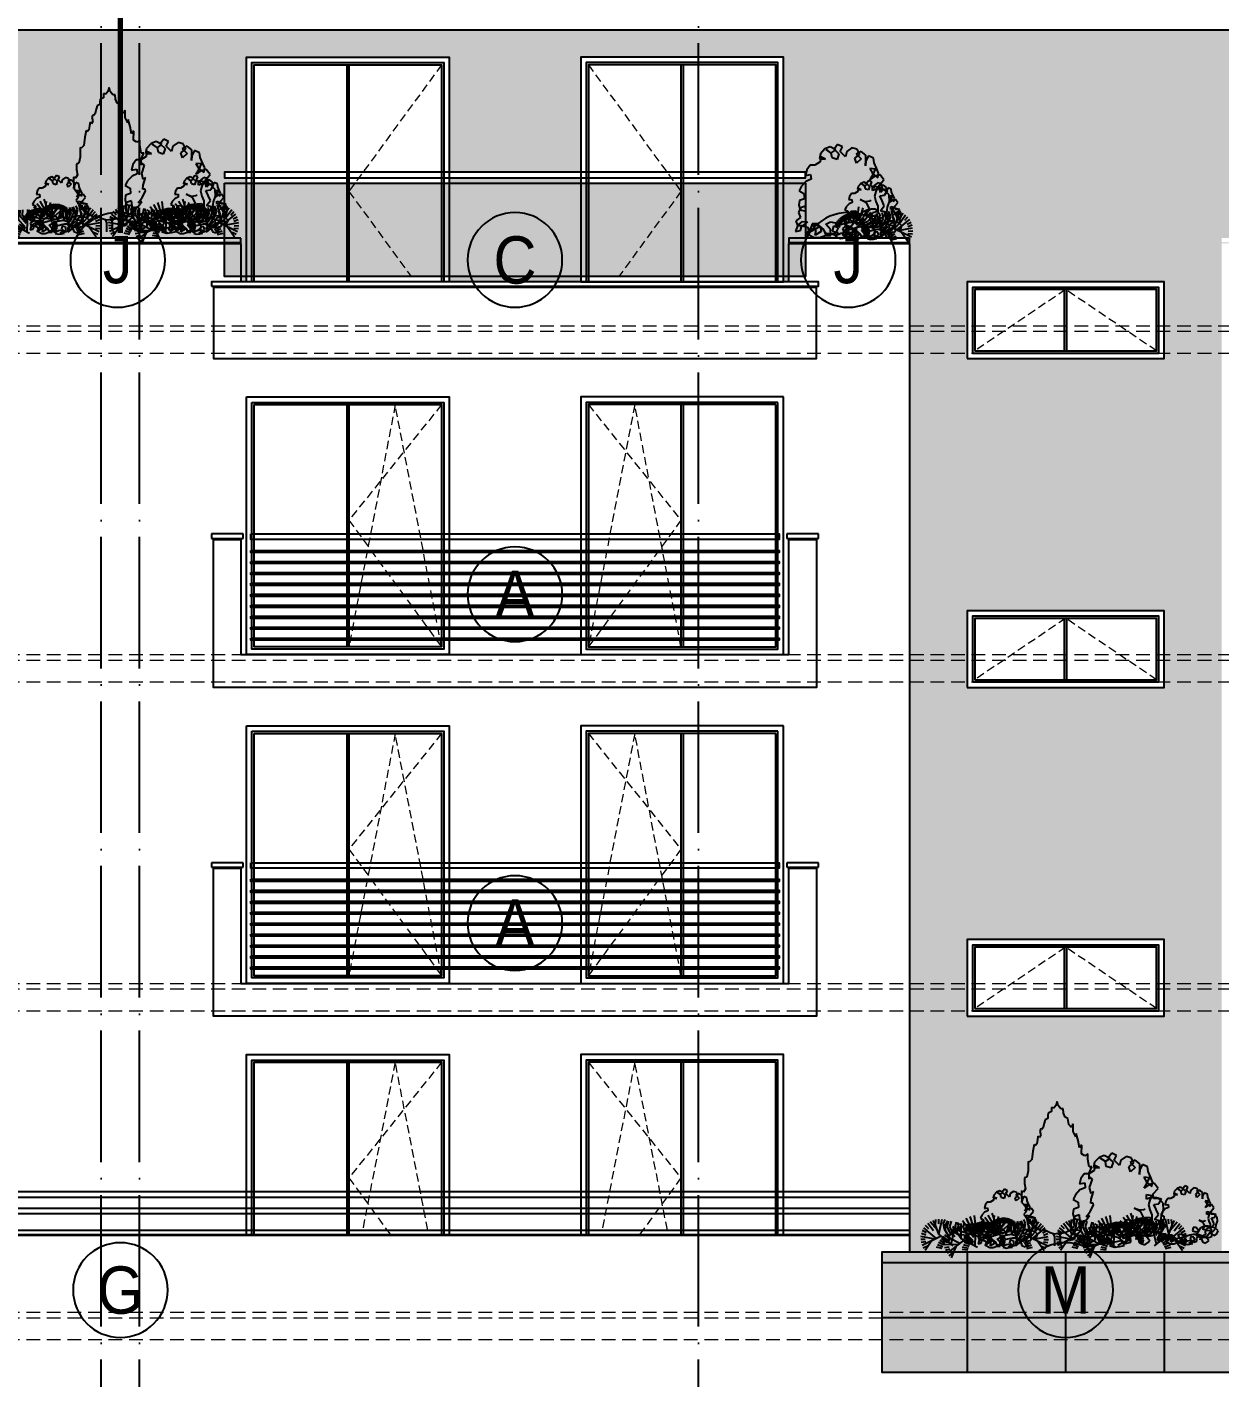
# Model space of a CAD drawing. Extents: x 9615146 to 9672346, y 4699603 to 4705703.
# Drawn here: x 9642321 to 9643409, y 4700649 to 4701881 of the extents above; entities that cross this region are included whole.
import ezdxf
from ezdxf.enums import TextEntityAlignment as Align

# ---------------------------------------------------------------- set-up
doc = ezdxf.new("R2010")
doc.units = 0
doc.header["$LTSCALE"] = 0.5
doc.header["$MEASUREMENT"] = 0
for name, pattern in [('ACAD_ISO04W100', [30, 24, -3, 0, -3]), ('DASHED', [0.75, 0.5, -0.25]), ('OSI1000', [5, 3, -1, 0, -1])]:
    doc.linetypes.add(name, pattern=pattern)
doc.layers.get('0').update_dxf_attribs({"color": 251, "linetype": 'CONTINUOUS'})
for name, color, linetype in [('_axis', 1, 'ACAD_ISO04W100'), ('_dimension_evel', 4, 'CONTINUOUS'), ('_hatch', 9, 'CONTINUOUS'), ('_hatch_construction', 252, 'CONTINUOUS'), ('_text_spesif_window', 41, 'CONTINUOUS'), ('_view', 3, 'CONTINUOUS'), ('_vista', 75, 'CONTINUOUS'), ('fasadi', 147, 'CONTINUOUS'), ('podlojka', 21, 'CONTINUOUS')]:
    doc.layers.add(name, color=color, linetype=linetype)
doc.layers.add('_punk', color=8, linetype='DASHED', lineweight=9)
doc.styles.add('HEB1', font='', dxfattribs={"width": 0.8, "oblique": 17})
doc.styles.add('POMESHTENIA', font='arial.ttf', dxfattribs={"width": 0.9})
doc.styles.get('HEB1').set_extended_font_data('HebarU Cyr')
pattern_1 = [(0, (3, 0), (30, 15), [27, -3]), (0, (3, 3), (30, 15), [27, -3]), (90, (3, 3), (-30, 15), [12, -3]), (90, (0, 3), (-30, 15), [12, -3])]

# ---------------------------------------------------------------- blocks, each defined once
blk = doc.blocks.new('rgrey')
at = {"layer": '_punk', "ltscale": 30}
blk.add_lwpolyline([(173, 7), (90, 63), (7, 7)], dxfattribs=at)
at = {"layer": 'fasadi'}
for p, q in [((89, 7), (89, 63)), ((91, 7), (91, 63))]:
    blk.add_line(p, q, dxfattribs=at)
for points in [[(0, 0), (180, 0), (180, 70), (0, 70)], [(5, 5), (175, 5), (175, 65), (5, 65)], [(7, 7), (173, 7), (173, 63), (7, 63)]]:
    blk.add_lwpolyline(points, close=True, dxfattribs=at)
blk = doc.blocks.new('rgrey-flat-1')
at = {"layer": '_punk', "ltscale": 30}
blk.add_lwpolyline([(173, 7), (90, 63), (7, 7)], dxfattribs=at)
at = {"layer": 'fasadi'}
for p, q in [((89, 7), (89, 63)), ((91, 7), (91, 63))]:
    blk.add_line(p, q, dxfattribs=at)
for points in [[(0, 0), (180, 0), (180, 70), (0, 70)], [(5, 5), (175, 5), (175, 65), (5, 65)], [(7, 7), (173, 7), (173, 63), (7, 63)]]:
    blk.add_lwpolyline(points, close=True, dxfattribs=at)
blk = doc.blocks.new('TREE8-E')
for p, q in [((-8.62, 6.91), (-10, 10.02)), ((-7.19, 7.05), (-8.98, 10.44)), ((-7.42, 8.84), (-7.9, 10.7)), ((-7.42, 8.84), (-6.79, 10.78)), ((-6.94, 5.39), (-4.62, 10.43)), ((-6.11, 9.06), (-5.69, 10.69)), ((-4.45, 8.81), (-3.55, 10.05)), ((-8.62, 3.89), (-13.52, 5.93)), ((-11.68, 6.05), (-13.1, 6.95)), ((-11.26, 6.78), (-12.51, 7.9)), ((-10.72, 7.44), (-11.79, 8.73)), ((-10.09, 8), (-10.95, 9.45)), ((-8.04, 4.03), (-10.82, 7.5)), ((-6.94, 5.39), (-7.42, 8.84)), ((-2.76, 0.04), (-6.94, 5.39)), ((-4.54, 6.64), (-4.45, 8.81)), ((-3.26, 2.93), (-4.54, 6.64)), ((-4.32, 6), (-3.61, 8.28)), ((-3.61, 8.28), (-2.65, 9.42)), ((-3.37, 7.39), (-2.35, 9.19)), ((-2.44, 3.89), (-3.37, 7.39)), ((-3.33, 0.76), (0.33, 8.32)), ((-2.38, 7.14), (-1.43, 8.96)), ((-1.73, 4.24), (-2.38, 7.14)), ((-0.38, 3.93), (-1.32, 6.6)), ((-0.38, 3.93), (0.43, 6.59)), ((0.67, 4.77), (0.71, 7.98)), ((1.23, 4.49), (1.23, 6.45)), ((3.03, 4.83), (1.24, 7.41)), ((4.3, 4.6), (2.6, 8.27)), ((4.87, 5.91), (4.09, 8.87)), ((6.86, 2.61), (4.33, 5.51)), ((6.02, 4.2), (4.87, 5.91)), ((6, 5.26), (5.67, 9.21)), ((6.46, 4.38), (6, 5.26)), ((9.16, 0.67), (6.19, 6.34)), ((6.98, 6.04), (7.28, 9.27)), ((7.4, 4.58), (6.98, 6.04)), ((8.33, 3.11), (7.54, 6.56)), ((8.35, 4.58), (8.22, 6.56)), ((8.82, 4.51), (8.9, 6.49)), ((9.28, 4.39), (9.57, 6.35)), ((9.73, 4.22), (10.22, 6.14)), ((10.16, 4.01), (10.84, 5.86)), ((10.56, 3.75), (11.43, 5.52)), ((10.93, 3.45), (11.99, 5.12)), ((-12.21, 3.59), (-13.88, 3.75)), ((-12.16, 4.44), (-13.79, 4.86)), ((-6.22, 4.47), (-13.79, 2.65)), ((-11.9, 1.94), (-13.54, 1.57)), ((-9.89, 3.59), (-13.12, 0.55)), ((-6.86, -0.04), (-8.75, 0.93)), ((-6.43, 0.55), (-8.23, 1.68)), ((-5.95, 1.11), (-7.65, 2.39)), ((-5.43, 1.62), (-7.01, 3.05)), ((-4.86, 2.09), (-6.31, 3.65)), ((-4.25, 2.5), (-5.56, 4.18)), ((-3.61, 2.86), (-4.77, 4.65)), ((-4.11, 1.77), (-3.26, 2.93)), ((1.9, 3.05), (-0.38, 3.93)), ((8.96, 0.42), (0.67, 4.77)), ((3.35, 0.5), (1.38, 0.37)), ((3.43, 0.97), (1.45, 1.05)), ((3.55, 1.44), (1.59, 1.72)), ((3.72, 1.88), (1.8, 2.37)), ((3.93, 2.31), (1.9, 3.05)), ((4.83, 3.42), (3.03, 4.83)), ((5.2, 3.72), (4.3, 4.6)), ((7.99, 2.91), (9.73, 4.22)), ((8.64, 0.04), (12.5, 4.67)), ((11.57, 2.74), (12.95, 4.16)), ((11.84, 2.34), (13.36, 3.61)), ((12.05, 1.92), (13.7, 3.02)), ((12.23, 1.47), (13.98, 2.4)), ((12.35, 1.01), (14.19, 1.75)), ((12.43, 0.54), (14.34, 1.08))]:
    blk.add_line(p, q)
blk = doc.blocks.new('_TREE16')
for p, q in [((-1.4, 155.7), (-7.1, 147.9)), ((6.3, 152), (-1.4, 155.7)), ((-29.4, 140.7), (-30.9, 132.4)), ((-30.9, 132.4), (-21.1, 131.8)), ((-28.8, 135.5), (-29.9, 127.2)), ((-22.1, 148.4), (-29.4, 140.7)), ((-21.1, 131.8), (-28.8, 135.5)), ((-13.8, 152), (-22.1, 148.4)), ((-11.8, 141.7), (-20, 147.4)), ((-20, 147.4), (-12.3, 141.7)), ((-4.5, 146.9), (-13.8, 152)), ((-12.3, 141.7), (-4.5, 146.9)), ((-10.2, 133.9), (-11.8, 141.7)), ((-2.4, 131.4), (-10.2, 133.9)), ((-7.1, 147.9), (0.7, 140.7)), ((0.7, 140.7), (-2.4, 131.4)), ((2.7, 144.3), (6.3, 152)), ((11.5, 135.5), (2.7, 144.3)), ((13.6, 144.3), (11.5, 135.5)), ((21.9, 150), (13.6, 144.3)), ((30.2, 147.9), (21.9, 150)), ((26.5, 133.4), (34.8, 139.6)), ((29.1, 125.1), (26.5, 133.4)), ((36.9, 144.3), (28.6, 140.1)), ((28.6, 140.1), (36.9, 132.4)), ((36.9, 132.4), (29.1, 125.1)), ((34.8, 139.6), (30.2, 147.9)), ((44.6, 138.1), (36.9, 144.3)), ((44.6, 130.3), (44.6, 138.1)), ((48.8, 137), (44.6, 128.8)), ((57.1, 133.4), (48.8, 137)), ((58.1, 125.6), (57.1, 133.4)), ((-51.6, 114.3), (-53.7, 105.4)), ((-46.4, 122), (-51.6, 114.3)), ((-38.7, 122), (-46.4, 122)), ((-29.9, 127.2), (-38.7, 122)), ((44.1, 121), (44.6, 130.3)), ((44.6, 128.8), (44.1, 121)), ((60.1, 115.3), (50.8, 116.3)), ((50.8, 116.3), (56, 108)), ((56.5, 107), (60.1, 115.3)), ((61.7, 116.9), (58.1, 125.6)), ((65.3, 109.1), (61.7, 116.9)), ((-53.1, 95.6), (-60.4, 87.8)), ((-53.7, 105.4), (-45.4, 107)), ((-44.8, 99.2), (-53.1, 95.6)), ((-45.4, 107), (-44.8, 99.2)), ((51.4, 98.7), (56.5, 107)), ((59.1, 103.9), (51.4, 98.7)), ((55.5, 80.6), (55.5, 88.4)), ((55.5, 88.4), (63.8, 86.8)), ((56, 108), (63.8, 101.3)), ((67.9, 106.5), (59.1, 103.9)), ((63.8, 101.3), (65.3, 109.1)), ((66.4, 89.4), (74.1, 98.2)), ((66.9, 81.6), (66.4, 89.4)), ((74.1, 98.2), (67.9, 106.5)), ((-60.4, 87.8), (-64, 80.1)), ((-64, 80.1), (-56.3, 75.9)), ((-55.7, 67.1), (-63.5, 64.5)), ((-56.3, 75.9), (-55.7, 67.1)), ((46.2, 59.9), (35.3, 66.1)), ((35.3, 66.1), (43.6, 63)), ((63.3, 83.2), (55.5, 80.6)), ((60.7, 79), (58.6, 71.3)), ((58.6, 71.3), (60.7, 63)), ((63.8, 86.8), (60.7, 79)), ((71.6, 82.7), (63.3, 83.2)), ((74.6, 81.6), (66.9, 81.6)), ((67.4, 71.8), (75.1, 72.9)), ((71, 64), (67.4, 71.8)), ((79.8, 80.6), (71.6, 82.7)), ((82.4, 73.9), (74.6, 81.6)), ((75.1, 72.9), (79.8, 80.6)), ((82.9, 63), (82.4, 73.9)), ((-61.9, 52.6), (-65, 44.9)), ((-65, 44.9), (-61.9, 36.6)), ((-63.5, 64.5), (-64.5, 56.8)), ((-64.5, 56.8), (-62.4, 49)), ((-62.4, 49), (-53.1, 46.9)), ((-53.7, 55.2), (-61.9, 52.6)), ((-53.1, 46.9), (-53.7, 55.2)), ((20.3, 46.4), (18.3, 37.6)), ((28.1, 46.9), (20.3, 46.4)), ((34.3, 38.2), (28.1, 46.9)), ((35.8, 37.6), (40, 46.4)), ((40, 46.4), (50.3, 51.1)), ((43.6, 63), (51.4, 64)), ((44.6, 42.3), (52.4, 50.6)), ((50.3, 51.1), (46.2, 59.9)), ((55.5, 44.3), (50.8, 36.6)), ((51.4, 64), (52.4, 65.6)), ((52.4, 50.6), (60.1, 51.1)), ((63.8, 46.4), (55.5, 44.3)), ((60.1, 51.1), (67.9, 41.3)), ((60.7, 63), (63.8, 55.2)), ((63.8, 55.2), (63.8, 46.4)), ((68.4, 47.5), (74.6, 55.8)), ((76.7, 45.4), (68.4, 47.5)), ((74.6, 55.8), (71, 64)), ((71.6, 37.1), (78.8, 44.9)), ((85, 38.2), (76.7, 45.4)), ((78.8, 44.9), (79.8, 53.7)), ((79.8, 53.7), (82.9, 63)), ((-67.1, 23.1), (-70.2, 13.8)), ((-61.9, 36.6), (-69.7, 31.4)), ((-69.7, 31.4), (-67.1, 23.7)), ((-67.1, 23.7), (-58.8, 30.4)), ((-58.8, 23.1), (-67.1, 23.1)), ((-61.9, 15.4), (-59.9, 23.7)), ((-59.9, 23.7), (-49.5, 20.5)), ((-58.8, 30.4), (-50.5, 29.9)), ((-50.5, 29.9), (-58.8, 23.1)), ((-42.8, 26.3), (-45.4, 18.5)), ((-34.5, 26.3), (-42.8, 26.3)), ((-41.2, 23.7), (-32.9, 24.2)), ((-36.6, 15.9), (-41.2, 23.7)), ((-39.2, 17.4), (-29.9, 22.6)), ((-25.7, 17.9), (-34.5, 26.3)), ((-32.9, 24.2), (-24.7, 17.4)), ((-29.9, 22.6), (-28.3, 13.8)), ((-20.5, 25.7), (-12.8, 29.9)), ((-12.8, 17.4), (-20.5, 25.7)), ((-12.8, 29.9), (-5, 27.8)), ((-8.2, 22.6), (-10.2, 14.4)), ((0.1, 20), (-8.2, 22.6)), ((-5, 27.8), (3.3, 25.2)), ((3.3, 25.2), (11.5, 27.3)), ((11.5, 27.3), (20.8, 29.3)), ((13.6, 23.1), (12, 15.4)), ((21.9, 21.1), (13.6, 23.1)), ((18.3, 37.6), (28.1, 35)), ((20.8, 29.3), (28.6, 29.3)), ((35.3, 27.3), (27, 27.8)), ((27, 27.8), (36.9, 21.1)), ((28.1, 35), (35.8, 37.6)), ((28.6, 29.3), (34.3, 38.2)), ((29.1, 20), (37.9, 27.3)), ((44.1, 24.2), (35.3, 27.3)), ((37.9, 27.3), (40.5, 18.5)), ((38.4, 14.8), (39.5, 22.6)), ((46.2, 22.1), (38.4, 14.8)), ((39.5, 22.6), (48.2, 22.6)), ((52.4, 28.8), (44.1, 24.2)), ((55.5, 38.7), (44.6, 42.3)), ((55.5, 20), (46.2, 22.1)), ((48.2, 21.6), (56, 24.7)), ((48.2, 22.6), (56.5, 20)), ((50.8, 36.6), (52.4, 28.8)), ((63.3, 37.6), (55.5, 38.7)), ((56, 24.7), (63.3, 34)), ((56.5, 20), (67.4, 22.1)), ((67.9, 41.3), (63.3, 32.4)), ((69.4, 29.9), (63.3, 37.6)), ((63.3, 34), (71.6, 37.1)), ((63.3, 32.4), (73.6, 25.7)), ((67.4, 22.1), (69.4, 29.9)), ((73.6, 25.7), (81.9, 29.9)), ((81.9, 29.9), (85, 38.2)), ((-70.2, 13.8), (-61.9, 15.4)), ((-45.4, 18.5), (-52.1, 10.7)), ((-52.1, 10.7), (-39.7, 4)), ((-49.5, 20.5), (-49, 12.2)), ((-49, 12.2), (-39.2, 17.4)), ((-39.7, 4), (-30.9, 4)), ((-38.1, 8.1), (-36.6, 15.9)), ((-28.3, 13.8), (-38.1, 8.1)), ((-30.9, 4), (-21.1, 7.6)), ((-20, 10.2), (-25.7, 17.9)), ((-24.7, 17.4), (-21.1, 9.2)), ((-21.1, 9.2), (-13.3, 9.7)), ((-21.1, 7.6), (-12.3, 7.6)), ((-12.3, 10.7), (-20, 10.2)), ((-13.3, 9.7), (-4.5, 11.2)), ((-12.3, 7.6), (-12.8, 17.4)), ((-4.5, 7.1), (-12.3, 10.7)), ((-10.2, 14.4), (-0.9, 12.2)), ((-4.5, 11.2), (0.1, 20)), ((-0.9, 12.2), (-4.5, 4.5)), ((3.8, 10.7), (-4.5, 7.1)), ((-4.5, 4.5), (3.8, 2.4)), ((13.6, 12.8), (3.8, 10.7)), ((3.8, 2.4), (11.5, 3.5)), ((8.4, 5.5), (16.2, 10.2)), ((11.5, 3.5), (19.3, 5)), ((12, 15.4), (21.3, 8.6)), ((19.3, 5), (13.6, 12.8)), ((16.2, 10.2), (23.9, 13.3)), ((21.3, 8.6), (29.6, 10.7)), ((23.9, 13.3), (21.9, 21.1)), ((29.6, 10.7), (29.1, 20)), ((36.9, 21.1), (48.2, 21.6)), ((40.5, 18.5), (44.1, 9.2)), ((44.1, 9.2), (52.4, 6)), ((52.4, 6), (60.7, 12.2)), ((60.7, 12.2), (55.5, 20))]:
    blk.add_line(p, q)
blk = doc.blocks.new('_TREE03')
for p, q in [((-49, 1054), (-45, 1087)), ((-45, 1087), (-26, 1087)), ((-26, 1087), (-7, 1114)), ((-7, 1114), (1, 1146)), ((1, 1146), (12, 1114)), ((12, 1114), (28, 1092)), ((28, 1092), (47, 1098)), ((47, 1098), (47, 1065)), ((-126, 957), (-122, 967)), ((-122, 967), (-111, 940)), ((-91, 962), (-84, 1011)), ((-84, 1011), (-61, 1022)), ((-61, 1022), (-49, 1054)), ((47, 1065), (74, 1054)), ((74, 1054), (77, 1033)), ((77, 1033), (77, 1011)), ((77, 1011), (97, 1000)), ((97, 1000), (104, 973)), ((104, 973), (112, 940)), ((-164, 837), (-149, 892)), ((-149, 892), (-145, 865)), ((-145, 865), (-126, 908)), ((-126, 908), (-126, 957)), ((-111, 940), (-91, 962)), ((112, 940), (124, 924)), ((124, 924), (131, 930)), ((131, 930), (139, 908)), ((139, 908), (131, 881)), ((131, 881), (143, 859)), ((143, 859), (154, 870)), ((154, 870), (158, 843)), ((-195, 799), (-183, 794)), ((-191, 729), (-195, 799)), ((-183, 794), (-176, 778)), ((-176, 778), (-164, 837)), ((158, 843), (162, 810)), ((162, 810), (177, 794)), ((177, 794), (185, 805)), ((185, 805), (196, 751)), ((196, 751), (204, 686)), ((-253, 626), (-241, 686)), ((-241, 729), (-218, 713)), ((-241, 686), (-241, 729)), ((-218, 713), (-191, 729)), ((204, 686), (223, 664)), ((223, 664), (231, 669)), ((231, 669), (231, 594)), ((-279, 529), (-260, 545)), ((-272, 626), (-253, 626)), ((-253, 577), (-272, 626)), ((-260, 545), (-253, 529)), ((-253, 529), (-253, 577)), ((231, 594), (242, 545)), ((242, 545), (262, 539)), ((262, 539), (262, 496)), ((-268, 371), (-287, 431)), ((-287, 431), (-268, 415)), ((-256, 463), (-279, 529)), ((-268, 415), (-256, 463)), ((262, 496), (254, 453)), ((254, 453), (269, 426)), ((269, 426), (285, 436)), ((285, 436), (285, 398)), ((-287, 323), (-283, 339)), ((-260, 274), (-287, 323)), ((-283, 339), (-264, 339)), ((-264, 339), (-268, 371)), ((281, 344), (258, 317)), ((285, 398), (281, 344)), ((-229, 230), (-260, 274)), ((-229, 203), (-256, 241)), ((-256, 241), (-229, 230)), ((265, 252), (219, 192)), ((258, 317), (246, 295)), ((246, 295), (250, 268)), ((250, 268), (265, 252)), ((-176, 187), (-229, 203)), ((-191, 176), (-176, 187)), ((-157, 138), (-191, 176)), ((-84, 117), (-157, 138)), ((-61, 106), (-84, 117)), ((100, 127), (58, 106)), ((131, 122), (100, 127)), ((166, 144), (131, 122)), ((208, 171), (166, 144)), ((219, 192), (208, 171)), ((-61, 106), (-33, 98)), ((-33, 98), (-7, 100)), ((-29, 1), (-22, 41)), ((-18, 99), (-22, 41)), ((24, 95), (-7, 100)), ((35, 99), (21, 68)), ((21, 1), (21, 68)), ((58, 106), (24, 95))]:
    blk.add_line(p, q)
blk = doc.blocks.new('fghfdg')
at = {"layer": '_text_spesif_window'}
blk.add_circle((0, 0), 18, dxfattribs=at)
at = {"layer": '_text_spesif_window', "style": 'HEB1', "text_generation_flag": 6, "width": 0.8}
blk.add_attdef('A', text='', height=18, rotation=180, dxfattribs=at).set_placement((0, -9.23), align=Align.CENTER)

msp = doc.modelspace()

# ---------------------------------------------------------------- hatches: boundary and pattern name
at = {"layer": '_hatch', "ltscale": 30, "true_color": 0xb97b1d}
h = msp.add_hatch(color=32, dxfattribs=at)
h.dxf.hatch_style = 1
h.paths.add_polyline_path([(9642520.73, 4701853.84), (9642705.73, 4701853.84), (9642705.73, 4701748.84), (9642825.73, 4701748.84), (9642825.73, 4701853.84), (9642933.23, 4701853.84), (9642933.23, 4701878.84), (9642423.23, 4701878.84), (9642423.23, 4701688.84), (9642500.73, 4701688.84), (9642500.73, 4701738.84), (9642520.73, 4701738.84), (9642520.73, 4701743.84), (9642500.73, 4701743.84), (9642500.73, 4701748.84), (9642520.73, 4701748.84)])
h.paths.add_polyline_path([(9642423.23, 4701878.84), (9642388.23, 4701878.84), (9642388.23, 4701688.84), (9642423.23, 4701688.84)])
h.paths.add_polyline_path([(9642388.23, 4701878.84), (9641698.23, 4701878.84), (9641698.23, 4701688.84), (9641775.73, 4701688.84), (9641775.73, 4701738.84), (9641795.73, 4701738.84), (9641795.73, 4701743.84), (9641775.73, 4701743.84), (9641775.73, 4701748.84), (9641795.73, 4701748.84), (9641795.73, 4701853.84), (9641980.73, 4701853.84), (9641980.73, 4701748.84), (9642100.73, 4701748.84), (9642100.73, 4701853.84), (9642285.73, 4701853.84), (9642285.73, 4701748.84), (9642305.73, 4701748.84), (9642305.73, 4701743.84), (9642285.73, 4701743.84), (9642285.73, 4701738.84), (9642305.73, 4701738.84), (9642305.73, 4701688.84), (9642388.23, 4701688.84)])
h.paths.add_polyline_path([(9641795.73, 4701738.84), (9641775.73, 4701738.84), (9641775.73, 4701688.84), (9641790.73, 4701688.84), (9641790.73, 4701684.84), (9641775.73, 4701684.84), (9641775.73, 4701683.84), (9641790.73, 4701683.84), (9641790.73, 4701653.84), (9641795.73, 4701653.84)])
h.paths.add_polyline_path([(9641795.73, 4701653.84), (9641790.73, 4701653.84), (9641790.73, 4701648.84), (9641795.73, 4701648.84)])
h.paths.add_polyline_path([(9642100.73, 4701743.84), (9641980.73, 4701743.84), (9641980.73, 4701738.84), (9642100.73, 4701738.84)], flags=16)
h.paths.add_polyline_path([(9642100.73, 4701738.84), (9641980.73, 4701738.84), (9641980.73, 4701653.84), (9642100.73, 4701653.84)])
h.paths.add_polyline_path([(9642100.73, 4701653.84), (9641980.73, 4701653.84), (9641980.73, 4701648.84), (9642100.73, 4701648.84)])
h.paths.add_polyline_path([(9642305.73, 4701738.84), (9642285.73, 4701738.84), (9642285.73, 4701653.84), (9642290.73, 4701653.84), (9642290.73, 4701683.84), (9642305.73, 4701683.84), (9642305.73, 4701684.84), (9642290.73, 4701684.84), (9642290.73, 4701688.84), (9642305.73, 4701688.84)])
h.paths.add_polyline_path([(9642290.73, 4701653.84), (9642285.73, 4701653.84), (9642285.73, 4701648.84), (9642290.73, 4701648.84)])
h.paths.add_polyline_path([(9642520.73, 4701738.84), (9642500.73, 4701738.84), (9642500.73, 4701688.84), (9642515.73, 4701688.84), (9642515.73, 4701684.84), (9642500.73, 4701684.84), (9642500.73, 4701683.84), (9642515.73, 4701683.84), (9642515.73, 4701653.84), (9642520.73, 4701653.84)])
h.paths.add_polyline_path([(9642520.73, 4701653.84), (9642515.73, 4701653.84), (9642515.73, 4701648.84), (9642520.73, 4701648.84)])
h.paths.add_polyline_path([(9642825.73, 4701743.84), (9642705.73, 4701743.84), (9642705.73, 4701738.84), (9642825.73, 4701738.84)], flags=17)
h.paths.add_polyline_path([(9642825.73, 4701738.84), (9642705.73, 4701738.84), (9642705.73, 4701653.84), (9642825.73, 4701653.84)])
h.paths.add_polyline_path([(9642825.73, 4701653.84), (9642705.73, 4701653.84), (9642705.73, 4701648.84), (9642825.73, 4701648.84)])
h = msp.add_hatch(color=32, dxfattribs=at)
h.dxf.hatch_style = 1
h.paths.add_polyline_path([(9643525.73, 4701853.84), (9643603.23, 4701853.84), (9643603.23, 4701878.84), (9642933.23, 4701878.84), (9642933.23, 4701853.84), (9643010.73, 4701853.84), (9643010.73, 4701748.84), (9643030.73, 4701748.84), (9643030.73, 4701743.84), (9643010.73, 4701743.84), (9643010.73, 4701738.84), (9643030.73, 4701738.84), (9643030.73, 4701688.84), (9643125.73, 4701688.84), (9643125.73, 4701684.84), (9643030.73, 4701684.84), (9643030.73, 4701683.84), (9643125.73, 4701683.84), (9643125.73, 4700763.84), (9643410.73, 4700763.84), (9643410.73, 4701683.84), (9643505.73, 4701683.84), (9643505.73, 4701684.84), (9643410.73, 4701684.84), (9643410.73, 4701688.84), (9643505.73, 4701688.84), (9643505.73, 4701738.84), (9643525.73, 4701738.84), (9643525.73, 4701743.84), (9643505.73, 4701743.84), (9643505.73, 4701748.84), (9643525.73, 4701748.84)])
h.paths.add_polyline_path([(9643358.23, 4701648.84), (9643358.23, 4701578.84), (9643178.23, 4701578.84), (9643178.23, 4701648.84)], flags=16)
h.paths.add_polyline_path([(9643353.23, 4701643.84), (9643353.23, 4701583.84), (9643183.23, 4701583.84), (9643183.23, 4701643.84)], flags=0)
h.paths.add_polyline_path([(9643351.23, 4701641.84), (9643351.23, 4701585.84), (9643185.23, 4701585.84), (9643185.23, 4701641.84)], flags=0)
h.paths.add_polyline_path([(9643358.23, 4701348.84), (9643358.23, 4701278.84), (9643178.23, 4701278.84), (9643178.23, 4701348.84)], flags=16)
h.paths.add_polyline_path([(9643353.23, 4701343.84), (9643353.23, 4701283.84), (9643183.23, 4701283.84), (9643183.23, 4701343.84)], flags=0)
h.paths.add_polyline_path([(9643351.23, 4701341.84), (9643351.23, 4701285.84), (9643185.23, 4701285.84), (9643185.23, 4701341.84)], flags=0)
h.paths.add_polyline_path([(9643358.23, 4701048.84), (9643358.23, 4700978.84), (9643178.23, 4700978.84), (9643178.23, 4701048.84)], flags=16)
h.paths.add_polyline_path([(9643353.23, 4701043.84), (9643353.23, 4700983.84), (9643183.23, 4700983.84), (9643183.23, 4701043.84)], flags=0)
h.paths.add_polyline_path([(9643351.23, 4701041.84), (9643351.23, 4700985.84), (9643185.23, 4700985.84), (9643185.23, 4701041.84)], flags=0)
h.paths.add_polyline_path([(9643030.73, 4701738.84), (9643010.73, 4701738.84), (9643010.73, 4701653.84), (9643015.73, 4701653.84), (9643015.73, 4701683.84), (9643030.73, 4701683.84), (9643030.73, 4701684.84), (9643015.73, 4701684.84), (9643015.73, 4701688.84), (9643030.73, 4701688.84)], flags=17)
h.paths.add_polyline_path([(9643015.73, 4701653.84), (9643010.73, 4701653.84), (9643010.73, 4701648.84), (9643015.73, 4701648.84)], flags=17)
h.paths.add_polyline_path([(9643525.73, 4701738.84), (9643505.73, 4701738.84), (9643505.73, 4701688.84), (9643520.73, 4701688.84), (9643520.73, 4701684.84), (9643505.73, 4701684.84), (9643505.73, 4701683.84), (9643520.73, 4701683.84), (9643520.73, 4701653.84), (9643525.73, 4701653.84)], flags=17)
h.paths.add_polyline_path([(9643525.73, 4701653.84), (9643520.73, 4701653.84), (9643520.73, 4701648.84), (9643525.73, 4701648.84)], flags=17)
at = {"layer": '_hatch', "ltscale": 30, "true_color": 0x755724}
h = msp.add_hatch(color=27, dxfattribs=at)
h.dxf.hatch_style = 1
h.paths.add_polyline_path([(9643100.73, 4700763.84), (9643100.73, 4700708.84), (9643435.73, 4700708.84), (9643435.73, 4700763.84)])
h.paths.add_polyline_path([(9643100.73, 4700708.84), (9643100.73, 4700703.84), (9643435.73, 4700703.84), (9643435.73, 4700708.84)])
h.paths.add_polyline_path([(9643100.73, 4700703.84), (9643100.73, 4700683.84), (9643435.73, 4700683.84), (9643435.73, 4700703.84)])
h.paths.add_polyline_path([(9643100.73, 4700683.84), (9643100.73, 4700653.84), (9643435.73, 4700653.84), (9643435.73, 4700683.84)])
at = {"layer": '_hatch_construction', "ltscale": 40}
h = msp.add_hatch(dxfattribs=at)
h.set_pattern_fill('EGGCRATE', color=250, scale=30, style=0, pattern_type=2)
h.set_pattern_definition(pattern_1)
h.paths.add_polyline_path([(9642520.73, 4701853.84), (9642705.73, 4701853.84), (9642705.73, 4701748.84), (9642825.73, 4701748.84), (9642825.73, 4701853.84), (9642933.23, 4701853.84), (9642933.23, 4701878.84), (9642423.23, 4701878.84), (9642423.23, 4701688.84), (9642500.73, 4701688.84), (9642500.73, 4701738.84), (9642520.73, 4701738.84), (9642520.73, 4701743.84), (9642500.73, 4701743.84), (9642500.73, 4701748.84), (9642520.73, 4701748.84)])
h.paths.add_polyline_path([(9642423.23, 4701878.84), (9642388.23, 4701878.84), (9642388.23, 4701688.84), (9642423.23, 4701688.84)])
h.paths.add_polyline_path([(9642388.23, 4701878.84), (9641698.23, 4701878.84), (9641698.23, 4701688.84), (9641775.73, 4701688.84), (9641775.73, 4701738.84), (9641795.73, 4701738.84), (9641795.73, 4701743.84), (9641775.73, 4701743.84), (9641775.73, 4701748.84), (9641795.73, 4701748.84), (9641795.73, 4701853.84), (9641980.73, 4701853.84), (9641980.73, 4701748.84), (9642100.73, 4701748.84), (9642100.73, 4701853.84), (9642285.73, 4701853.84), (9642285.73, 4701748.84), (9642305.73, 4701748.84), (9642305.73, 4701743.84), (9642285.73, 4701743.84), (9642285.73, 4701738.84), (9642305.73, 4701738.84), (9642305.73, 4701688.84), (9642388.23, 4701688.84)])
h.paths.add_polyline_path([(9641795.73, 4701738.84), (9641775.73, 4701738.84), (9641775.73, 4701688.84), (9641790.73, 4701688.84), (9641790.73, 4701684.84), (9641775.73, 4701684.84), (9641775.73, 4701683.84), (9641790.73, 4701683.84), (9641790.73, 4701653.84), (9641795.73, 4701653.84)])
h.paths.add_polyline_path([(9641795.73, 4701653.84), (9641790.73, 4701653.84), (9641790.73, 4701648.84), (9641795.73, 4701648.84)])
h.paths.add_polyline_path([(9642100.73, 4701743.84), (9641980.73, 4701743.84), (9641980.73, 4701738.84), (9642100.73, 4701738.84)], flags=16)
h.paths.add_polyline_path([(9642100.73, 4701738.84), (9641980.73, 4701738.84), (9641980.73, 4701653.84), (9642100.73, 4701653.84)])
h.paths.add_polyline_path([(9642100.73, 4701653.84), (9641980.73, 4701653.84), (9641980.73, 4701648.84), (9642100.73, 4701648.84)])
h.paths.add_polyline_path([(9642305.73, 4701738.84), (9642285.73, 4701738.84), (9642285.73, 4701653.84), (9642290.73, 4701653.84), (9642290.73, 4701683.84), (9642305.73, 4701683.84), (9642305.73, 4701684.84), (9642290.73, 4701684.84), (9642290.73, 4701688.84), (9642305.73, 4701688.84)])
h.paths.add_polyline_path([(9642290.73, 4701653.84), (9642285.73, 4701653.84), (9642285.73, 4701648.84), (9642290.73, 4701648.84)])
h.paths.add_polyline_path([(9642520.73, 4701738.84), (9642500.73, 4701738.84), (9642500.73, 4701688.84), (9642515.73, 4701688.84), (9642515.73, 4701684.84), (9642500.73, 4701684.84), (9642500.73, 4701683.84), (9642515.73, 4701683.84), (9642515.73, 4701653.84), (9642520.73, 4701653.84)])
h.paths.add_polyline_path([(9642520.73, 4701653.84), (9642515.73, 4701653.84), (9642515.73, 4701648.84), (9642520.73, 4701648.84)])
h.paths.add_polyline_path([(9642825.73, 4701743.84), (9642705.73, 4701743.84), (9642705.73, 4701738.84), (9642825.73, 4701738.84)], flags=17)
h.paths.add_polyline_path([(9642825.73, 4701738.84), (9642705.73, 4701738.84), (9642705.73, 4701653.84), (9642825.73, 4701653.84)])
h.paths.add_polyline_path([(9642825.73, 4701653.84), (9642705.73, 4701653.84), (9642705.73, 4701648.84), (9642825.73, 4701648.84)])
h = msp.add_hatch(dxfattribs=at)
h.set_pattern_fill('EGGCRATE', color=250, scale=30, style=0, pattern_type=2)
h.set_pattern_definition(pattern_1)
h.paths.add_polyline_path([(9643525.73, 4701853.84), (9643603.23, 4701853.84), (9643603.23, 4701878.84), (9642933.23, 4701878.84), (9642933.23, 4701853.84), (9643010.73, 4701853.84), (9643010.73, 4701748.84), (9643030.73, 4701748.84), (9643030.73, 4701743.84), (9643010.73, 4701743.84), (9643010.73, 4701738.84), (9643030.73, 4701738.84), (9643030.73, 4701688.84), (9643125.73, 4701688.84), (9643125.73, 4701684.84), (9643030.73, 4701684.84), (9643030.73, 4701683.84), (9643125.73, 4701683.84), (9643125.73, 4700763.84), (9643410.73, 4700763.84), (9643410.73, 4701683.84), (9643505.73, 4701683.84), (9643505.73, 4701684.84), (9643410.73, 4701684.84), (9643410.73, 4701688.84), (9643505.73, 4701688.84), (9643505.73, 4701738.84), (9643525.73, 4701738.84), (9643525.73, 4701743.84), (9643505.73, 4701743.84), (9643505.73, 4701748.84), (9643525.73, 4701748.84)])
h.paths.add_polyline_path([(9643358.23, 4701648.84), (9643358.23, 4701578.84), (9643178.23, 4701578.84), (9643178.23, 4701648.84)], flags=16)
h.paths.add_polyline_path([(9643353.23, 4701643.84), (9643353.23, 4701583.84), (9643183.23, 4701583.84), (9643183.23, 4701643.84)], flags=0)
h.paths.add_polyline_path([(9643351.23, 4701641.84), (9643351.23, 4701585.84), (9643185.23, 4701585.84), (9643185.23, 4701641.84)], flags=0)
h.paths.add_polyline_path([(9643358.23, 4701348.84), (9643358.23, 4701278.84), (9643178.23, 4701278.84), (9643178.23, 4701348.84)], flags=16)
h.paths.add_polyline_path([(9643353.23, 4701343.84), (9643353.23, 4701283.84), (9643183.23, 4701283.84), (9643183.23, 4701343.84)], flags=0)
h.paths.add_polyline_path([(9643351.23, 4701341.84), (9643351.23, 4701285.84), (9643185.23, 4701285.84), (9643185.23, 4701341.84)], flags=0)
h.paths.add_polyline_path([(9643358.23, 4701048.84), (9643358.23, 4700978.84), (9643178.23, 4700978.84), (9643178.23, 4701048.84)], flags=16)
h.paths.add_polyline_path([(9643353.23, 4701043.84), (9643353.23, 4700983.84), (9643183.23, 4700983.84), (9643183.23, 4701043.84)], flags=0)
h.paths.add_polyline_path([(9643351.23, 4701041.84), (9643351.23, 4700985.84), (9643185.23, 4700985.84), (9643185.23, 4701041.84)], flags=0)
h.paths.add_polyline_path([(9643030.73, 4701738.84), (9643010.73, 4701738.84), (9643010.73, 4701653.84), (9643015.73, 4701653.84), (9643015.73, 4701683.84), (9643030.73, 4701683.84), (9643030.73, 4701684.84), (9643015.73, 4701684.84), (9643015.73, 4701688.84), (9643030.73, 4701688.84)], flags=17)
h.paths.add_polyline_path([(9643015.73, 4701653.84), (9643010.73, 4701653.84), (9643010.73, 4701648.84), (9643015.73, 4701648.84)], flags=17)
h.paths.add_polyline_path([(9643525.73, 4701738.84), (9643505.73, 4701738.84), (9643505.73, 4701688.84), (9643520.73, 4701688.84), (9643520.73, 4701684.84), (9643505.73, 4701684.84), (9643505.73, 4701683.84), (9643520.73, 4701683.84), (9643520.73, 4701653.84), (9643525.73, 4701653.84)], flags=17)
h.paths.add_polyline_path([(9643525.73, 4701653.84), (9643520.73, 4701653.84), (9643520.73, 4701648.84), (9643525.73, 4701648.84)], flags=17)
at = {"layer": 'fasadi'}
h = msp.add_hatch(dxfattribs=at)
h.set_pattern_fill('DOTS,_O', color=256, scale=3)
h.set_pattern_definition([(0, (9639767.7974, 4699996.5997), (2.38125, 4.7625), [0, -4.7625])])
h.paths.add_polyline_path([(9642500.73, 4701653.84), (9643030.73, 4701653.84), (9643030.73, 4701738.84), (9642500.73, 4701738.84)])

# ---------------------------------------------------------------- linework, layer by layer
at = {"layer": '_axis', "ltscale": 10}
for p, q in [((9642388.23, 4699945.26), (9642388.23, 4702088.08)), ((9642423.23, 4699945.26), (9642423.23, 4702088.08)), ((9642933.23, 4699945.26), (9642933.23, 4702088.08))]:
    msp.add_line(p, q, dxfattribs=at)
at = {"layer": '_dimension_evel', "linetype": 'OSI1000', "ltscale": 20, "const_width": 5}
msp.add_lwpolyline([(9642405.73, 4701693.49), (9642405.73, 4702088.08)], dxfattribs=at)
at = {"layer": '_hatch_construction', "color": 250, "ltscale": 40}
for p, q in [((9643178.23, 4700763.84), (9643178.23, 4700653.84)), ((9643268.23, 4700763.84), (9643268.23, 4700653.84)), ((9643358.23, 4700763.84), (9643358.23, 4700653.84)), ((9643435.73, 4700753.84, 0), (9643100.73, 4700753.84)), ((9643435.73, 4700703.84), (9643100.73, 4700703.84))]:
    msp.add_line(p, q, dxfattribs=at)
at = {"layer": '_punk', "ltscale": 30}
for p, q in [((9642698.73, 4701846.84), (9642614.23, 4701731.34)), ((9642832.73, 4701846.84), (9642917.23, 4701731.34)), ((9642614.23, 4701731.34), (9642670.93, 4701653.84)), ((9642917.23, 4701731.34), (9642860.53, 4701653.84)), ((9642656.48, 4701536.84), (9642614.23, 4701315.84)), ((9642698.73, 4701536.84), (9642614.23, 4701431.34)), ((9642698.73, 4701315.84), (9642656.48, 4701536.84)), ((9642874.98, 4701536.84), (9642832.73, 4701315.84)), ((9642832.73, 4701536.84), (9642917.23, 4701431.34)), ((9642917.23, 4701315.84), (9642874.98, 4701536.84)), ((9642614.23, 4701431.34), (9642698.73, 4701315.84)), ((9642917.23, 4701431.34), (9642832.73, 4701315.84)), ((9642656.48, 4701236.84), (9642614.23, 4701015.84)), ((9642698.73, 4701236.84), (9642614.23, 4701131.34)), ((9642698.73, 4701015.84), (9642656.48, 4701236.84)), ((9642874.98, 4701236.84), (9642832.73, 4701015.84)), ((9642832.73, 4701236.84), (9642917.23, 4701131.34)), ((9642917.23, 4701015.84), (9642874.98, 4701236.84)), ((9642614.23, 4701131.34), (9642698.73, 4701015.84)), ((9642917.23, 4701131.34), (9642832.73, 4701015.84)), ((9642698.73, 4700936.84), (9642614.23, 4700831.34)), ((9642656.48, 4700936.84), (9642626.67, 4700783.84)), ((9642686.29, 4700783.84), (9642656.48, 4700936.84)), ((9642832.73, 4700936.84), (9642917.23, 4700831.34)), ((9642874.98, 4700936.84), (9642845.17, 4700783.84)), ((9642904.79, 4700783.84), (9642874.98, 4700936.84)), ((9642614.23, 4700831.34), (9642652.64, 4700778.84)), ((9642917.23, 4700831.34), (9642878.82, 4700778.84))]:
    msp.add_line(p, q, dxfattribs=at)
at = {"layer": '_punk', "ltscale": 50}
for p, q in [((9639769.92, 4701608.84), (9650063.25, 4701608.84)), ((9639769.92, 4701603.84), (9650063.25, 4701603.84)), ((9639769.92, 4701583.84), (9650063.25, 4701583.84)), ((9639769.92, 4701308.84), (9650063.25, 4701308.84)), ((9639769.92, 4701303.84), (9650063.25, 4701303.84)), ((9639769.92, 4701283.84), (9650063.25, 4701283.84)), ((9639769.92, 4701008.84), (9650063.25, 4701008.84)), ((9639769.92, 4701003.84), (9650063.25, 4701003.84)), ((9639769.92, 4700983.84), (9650063.25, 4700983.84)), ((9639769.92, 4700708.84), (9650063.25, 4700708.84)), ((9639769.92, 4700703.84), (9650063.25, 4700703.84)), ((9639769.92, 4700683.84), (9650063.25, 4700683.84))]:
    msp.add_line(p, q, dxfattribs=at)
at = {"layer": 'fasadi'}
for p, q in [((9642612.23, 4701846.84), (9642612.23, 4701648.84)), ((9642614.23, 4701846.84), (9642614.23, 4701648.84)), ((9642917.23, 4701846.84), (9642917.23, 4701648.84)), ((9642919.23, 4701846.84), (9642919.23, 4701648.84)), ((9642290.73, 4701683.84), (9642515.73, 4701683.84)), ((9642515.73, 4701683.84), (9642515.73, 4701648.84)), ((9643015.73, 4701648.84), (9643015.73, 4701683.84)), ((9643015.73, 4701683.84), (9643125.73, 4701683.84)), ((9643125.73, 4701683.84), (9643125.73, 4700763.84)), ((9642612.23, 4701536.84), (9642612.23, 4701315.84)), ((9642614.23, 4701536.84), (9642614.23, 4701315.84)), ((9642917.23, 4701536.84), (9642917.23, 4701315.84)), ((9642919.23, 4701536.84), (9642919.23, 4701315.84)), ((9642517.73, 4701418.84), (9642488.73, 4701418.84)), ((9642488.73, 4701418.84), (9642488.73, 4701414.84)), ((9642488.73, 4701414.84), (9642517.73, 4701414.84)), ((9642517.73, 4701414.84), (9642517.73, 4701418.84)), ((9643042.73, 4701418.84), (9643013.73, 4701418.84)), ((9643013.73, 4701418.84), (9643013.73, 4701414.84)), ((9643013.73, 4701414.84), (9643042.73, 4701414.84)), ((9643042.73, 4701414.84), (9643042.73, 4701418.84)), ((9642612.23, 4701236.84), (9642612.23, 4701015.84)), ((9642614.23, 4701236.84), (9642614.23, 4701015.84)), ((9642917.23, 4701236.84), (9642917.23, 4701015.84)), ((9642919.23, 4701236.84), (9642919.23, 4701015.84)), ((9642517.73, 4701118.84), (9642488.73, 4701118.84)), ((9642488.73, 4701118.84), (9642488.73, 4701114.84)), ((9642488.73, 4701114.84), (9642517.73, 4701114.84)), ((9642517.73, 4701114.84), (9642517.73, 4701118.84)), ((9643042.73, 4701118.84), (9643013.73, 4701118.84)), ((9643013.73, 4701118.84), (9643013.73, 4701114.84)), ((9643013.73, 4701114.84), (9643042.73, 4701114.84)), ((9643042.73, 4701114.84), (9643042.73, 4701118.84)), ((9642612.23, 4700936.84), (9642612.23, 4700778.84)), ((9642614.23, 4700936.84), (9642614.23, 4700778.84)), ((9642917.23, 4700936.84), (9642917.23, 4700778.84)), ((9642919.23, 4700936.84), (9642919.23, 4700778.84)), ((9641655.73, 4700818.84), (9643125.73, 4700818.84)), ((9641655.73, 4700813.84), (9643125.73, 4700813.84)), ((9641655.73, 4700803.84), (9643125.73, 4700803.84)), ((9641655.73, 4700798.84), (9643125.73, 4700798.84)), ((9641655.73, 4700783.84), (9643125.73, 4700783.84)), ((9641655.73, 4700779.84), (9643125.73, 4700779.84)), ((9643125.73, 4700778.84), (9641655.73, 4700778.84))]:
    msp.add_line(p, q, dxfattribs=at)
for points in [[(9640745.73, 4701878.84), (9649388.23, 4701878.84), (9649388.23, 4701958.84), (9640745.73, 4701958.84)], [(9642520.73, 4701853.84), (9642705.73, 4701853.84), (9642705.73, 4701648.84), (9642520.73, 4701648.84)], [(9643010.73, 4701853.84), (9642825.73, 4701853.84), (9642825.73, 4701648.84), (9643010.73, 4701648.84)], [(9643030.73, 4701748.84), (9642500.73, 4701748.84), (9642500.73, 4701743.84), (9643030.73, 4701743.84)], [(9642500.73, 4701738.84), (9643030.73, 4701738.84), (9643030.73, 4701653.84), (9642500.73, 4701653.84)], [(9642515.73, 4701688.84), (9642290.73, 4701688.84), (9642290.73, 4701684.84), (9642515.73, 4701684.84)], [(9643125.73, 4701688.84), (9643015.73, 4701688.84), (9643015.73, 4701684.84), (9643125.73, 4701684.84)], [(9642488.73, 4701644.84), (9643042.73, 4701644.84), (9643042.73, 4701648.84), (9642488.73, 4701648.84)], [(9643040.73, 4701643.84), (9642490.73, 4701643.84), (9642490.73, 4701578.84), (9643040.73, 4701578.84)], [(9642520.73, 4701543.84), (9642705.73, 4701543.84), (9642705.73, 4701308.84), (9642520.73, 4701308.84)], [(9643010.73, 4701543.84), (9642825.73, 4701543.84), (9642825.73, 4701308.84), (9643010.73, 4701308.84)], [(9642525.73, 4701538.84), (9642700.73, 4701538.84), (9642700.73, 4701313.84), (9642525.73, 4701313.84)], [(9642527.73, 4701536.84), (9642698.73, 4701536.84), (9642698.73, 4701315.84), (9642527.73, 4701315.84)], [(9643005.73, 4701538.84), (9642830.73, 4701538.84), (9642830.73, 4701313.84), (9643005.73, 4701313.84)], [(9643003.73, 4701536.84), (9642832.73, 4701536.84), (9642832.73, 4701315.84), (9643003.73, 4701315.84)], [(9643015.73, 4701413.84), (9643040.73, 4701413.84), (9643040.73, 4701278.84), (9642490.73, 4701278.84), (9642490.73, 4701413.84), (9642515.73, 4701413.84), (9642515.73, 4701308.84), (9643015.73, 4701308.84), (9643015.73, 4701413.84)], [(9642524.73, 4701418.84), (9643006.73, 4701418.84), (9643006.73, 4701413.84), (9642524.73, 4701413.84)], [(9642524.73, 4701403.84), (9643006.73, 4701403.84), (9643006.73, 4701401.84), (9642524.73, 4701401.84)], [(9642524.73, 4701393.84), (9643006.73, 4701393.84), (9643006.73, 4701391.84), (9642524.73, 4701391.84)], [(9642524.73, 4701383.84), (9643006.73, 4701383.84), (9643006.73, 4701381.84), (9642524.73, 4701381.84)], [(9642524.73, 4701373.84), (9643006.73, 4701373.84), (9643006.73, 4701371.84), (9642524.73, 4701371.84)], [(9642524.73, 4701363.84), (9643006.73, 4701363.84), (9643006.73, 4701361.84), (9642524.73, 4701361.84)], [(9642524.73, 4701353.84), (9643006.73, 4701353.84), (9643006.73, 4701351.84), (9642524.73, 4701351.84)], [(9642524.73, 4701343.84), (9643006.73, 4701343.84), (9643006.73, 4701341.84), (9642524.73, 4701341.84)], [(9642524.73, 4701333.84), (9643006.73, 4701333.84), (9643006.73, 4701331.84), (9642524.73, 4701331.84)], [(9642524.73, 4701323.84), (9643006.73, 4701323.84), (9643006.73, 4701321.84), (9642524.73, 4701321.84)], [(9642520.73, 4701243.84), (9642705.73, 4701243.84), (9642705.73, 4701008.84), (9642520.73, 4701008.84)], [(9642525.73, 4701238.84), (9642700.73, 4701238.84), (9642700.73, 4701013.84), (9642525.73, 4701013.84)], [(9642527.73, 4701236.84), (9642698.73, 4701236.84), (9642698.73, 4701015.84), (9642527.73, 4701015.84)], [(9643010.73, 4701243.84), (9642825.73, 4701243.84), (9642825.73, 4701008.84), (9643010.73, 4701008.84)], [(9643005.73, 4701238.84), (9642830.73, 4701238.84), (9642830.73, 4701013.84), (9643005.73, 4701013.84)], [(9643003.73, 4701236.84), (9642832.73, 4701236.84), (9642832.73, 4701015.84), (9643003.73, 4701015.84)], [(9643015.73, 4701113.84), (9643040.73, 4701113.84), (9643040.73, 4700978.84), (9642490.73, 4700978.84), (9642490.73, 4701113.84), (9642515.73, 4701113.84), (9642515.73, 4701008.84), (9643015.73, 4701008.84), (9643015.73, 4701113.84)], [(9642524.73, 4701118.84), (9643006.73, 4701118.84), (9643006.73, 4701113.84), (9642524.73, 4701113.84)], [(9642524.73, 4701103.84), (9643006.73, 4701103.84), (9643006.73, 4701101.84), (9642524.73, 4701101.84)], [(9642524.73, 4701093.84), (9643006.73, 4701093.84), (9643006.73, 4701091.84), (9642524.73, 4701091.84)], [(9642524.73, 4701083.84), (9643006.73, 4701083.84), (9643006.73, 4701081.84), (9642524.73, 4701081.84)], [(9642524.73, 4701073.84), (9643006.73, 4701073.84), (9643006.73, 4701071.84), (9642524.73, 4701071.84)], [(9642524.73, 4701063.84), (9643006.73, 4701063.84), (9643006.73, 4701061.84), (9642524.73, 4701061.84)], [(9642524.73, 4701053.84), (9643006.73, 4701053.84), (9643006.73, 4701051.84), (9642524.73, 4701051.84)], [(9642524.73, 4701043.84), (9643006.73, 4701043.84), (9643006.73, 4701041.84), (9642524.73, 4701041.84)], [(9642524.73, 4701033.84), (9643006.73, 4701033.84), (9643006.73, 4701031.84), (9642524.73, 4701031.84)], [(9642524.73, 4701023.84), (9643006.73, 4701023.84), (9643006.73, 4701021.84), (9642524.73, 4701021.84)], [(9643435.73, 4700653.84), (9643100.73, 4700653.84), (9643100.73, 4700763.84), (9643435.73, 4700763.84)]]:
    msp.add_lwpolyline(points, close=True, dxfattribs=at)
for points in [[(9642520.73, 4701653.84), (9642520.73, 4701853.84), (9642705.73, 4701853.84), (9642705.73, 4701653.84)], [(9643010.73, 4701653.84), (9643010.73, 4701853.84), (9642825.73, 4701853.84), (9642825.73, 4701653.84)], [(9642525.73, 4701648.84), (9642525.73, 4701848.84), (9642700.73, 4701848.84), (9642700.73, 4701648.84)], [(9642527.73, 4701648.84), (9642527.73, 4701846.84), (9642698.73, 4701846.84), (9642698.73, 4701648.84)], [(9643005.73, 4701648.84), (9643005.73, 4701848.84), (9642830.73, 4701848.84), (9642830.73, 4701648.84)], [(9643003.73, 4701648.84), (9643003.73, 4701846.84), (9642832.73, 4701846.84), (9642832.73, 4701648.84)], [(9642520.73, 4700778.84), (9642520.73, 4700943.84), (9642705.73, 4700943.84), (9642705.73, 4700778.84)], [(9642520.73, 4700778.84), (9642520.73, 4700943.84), (9642705.73, 4700943.84), (9642705.73, 4700778.84)], [(9643010.73, 4700778.84), (9643010.73, 4700943.84), (9642825.73, 4700943.84), (9642825.73, 4700778.84)], [(9643010.73, 4700778.84), (9643010.73, 4700943.84), (9642825.73, 4700943.84), (9642825.73, 4700778.84)], [(9642525.73, 4700778.84), (9642525.73, 4700938.84), (9642700.73, 4700938.84), (9642700.73, 4700778.84)], [(9642527.73, 4700778.84), (9642527.73, 4700936.84), (9642698.73, 4700936.84), (9642698.73, 4700778.84)], [(9643005.73, 4700778.84), (9643005.73, 4700938.84), (9642830.73, 4700938.84), (9642830.73, 4700778.84)], [(9643003.73, 4700778.84), (9643003.73, 4700936.84), (9642832.73, 4700936.84), (9642832.73, 4700778.84)]]:
    msp.add_lwpolyline(points, dxfattribs=at)

# ---------------------------------------------------------------- block references
at = {"layer": '_view'}
ref = msp.add_blockref('fghfdg', (9642403.23, 4701668.84), dxfattribs=dict(at, xscale=-2.399999998509884, yscale=2.400000000372529, zscale=2.4, rotation=180))
ref.add_attrib('A', 'J', dxfattribs={"layer": '_text_spesif_window', "height": 43.2, "rotation": 0, "style": 'POMESHTENIA', "width": 0.9}).set_placement((9642403.23, 4701668.84), align=Align.MIDDLE)
ref = msp.add_blockref('fghfdg', (9642765.73, 4701668.84), dxfattribs=dict(at, xscale=-2.399999998509884, yscale=2.400000000372529, zscale=2.4, rotation=180))
ref.add_attrib('A', 'C', dxfattribs={"layer": '_text_spesif_window', "height": 43.2, "rotation": 0, "style": 'POMESHTENIA', "width": 0.9}).set_placement((9642765.73, 4701668.84), align=Align.MIDDLE)
ref = msp.add_blockref('fghfdg', (9643069.91, 4701668.84), dxfattribs=dict(at, xscale=-2.399999998509884, yscale=2.400000000372529, zscale=2.4, rotation=180))
ref.add_attrib('A', 'J', dxfattribs={"layer": '_text_spesif_window', "height": 43.2, "rotation": 0, "style": 'POMESHTENIA', "width": 0.9}).set_placement((9643069.91, 4701668.84), align=Align.MIDDLE)
ref = msp.add_blockref('fghfdg', (9642765.73, 4701363.84), dxfattribs=dict(at, xscale=-2.399999998509884, yscale=2.400000000372529, zscale=2.4, rotation=180))
ref.add_attrib('A', 'A', dxfattribs={"layer": '_text_spesif_window', "height": 43.2, "rotation": 0, "style": 'POMESHTENIA', "width": 0.9}).set_placement((9642765.73, 4701363.84), align=Align.MIDDLE)
ref = msp.add_blockref('fghfdg', (9642765.73, 4701063.84), dxfattribs=dict(at, xscale=-2.399999998509884, yscale=2.400000000372529, zscale=2.4, rotation=180))
ref.add_attrib('A', 'A', dxfattribs={"layer": '_text_spesif_window', "height": 43.2, "rotation": 0, "style": 'POMESHTENIA', "width": 0.9}).set_placement((9642765.73, 4701063.84), align=Align.MIDDLE)
ref = msp.add_blockref('fghfdg', (9642405.73, 4700729.04), dxfattribs=dict(at, xscale=-2.399999998509884, yscale=2.400000000372529, zscale=2.4, rotation=180))
ref.add_attrib('A', 'G', dxfattribs={"layer": '_text_spesif_window', "height": 43.2, "rotation": 0, "style": 'POMESHTENIA', "width": 0.9}).set_placement((9642405.73, 4700729.04), align=Align.MIDDLE)
ref = msp.add_blockref('fghfdg', (9643268.23, 4700729.04), dxfattribs=dict(at, xscale=-2.399999998509884, yscale=2.400000000372529, zscale=2.4, rotation=180))
ref.add_attrib('A', 'M', dxfattribs={"layer": '_text_spesif_window', "height": 43.2, "rotation": 0, "style": 'POMESHTENIA', "width": 0.9}).set_placement((9643268.23, 4700729.04), align=Align.MIDDLE)
at = {"layer": '_vista', "ltscale": 10}
for name, p, xscale, yscale, zscale in [('_TREE03', (9642395.69, 4701694.36), -0.1149999983608723, 0.1149999983608723, 0.115), ('_TREE16', (9642446.04, 4701691.84), 0.5599999986588955, 0.5599999986588955, 0.5599999986588955), ('_TREE16', (9643060.97, 4701686.99), 0.5599999986588955, 0.5599999986588955, 0.5599999986588955), ('_TREE16', (9642347.84, 4701691.52), 0.349999999627471, 0.349999999627471, 0.349999999627471), ('_TREE16', (9642474.2, 4701691.52), 0.349999999627471, 0.349999999627471, 0.349999999627471), ('_TREE16', (9643089.13, 4701686.67), 0.349999999627471, 0.349999999627471, 0.349999999627471), ('_TREE03', (9643260.69, 4700769.36), -0.1149999983608723, 0.1149999983608723, 0.115), ('_TREE16', (9643311.04, 4700766.84), 0.5599999986588955, 0.5599999986588955, 0.5599999986588955), ('_TREE16', (9643212.84, 4700766.52), 0.349999999627471, 0.349999999627471, 0.349999999627471), ('_TREE16', (9643377.62, 4700769.79), 0.349999999627471, 0.349999999627471, 0.349999999627471)]:
    msp.add_blockref(name, p, dxfattribs=dict(at, xscale=xscale, yscale=yscale, zscale=zscale))
for p, xscale, yscale, zscale, rotation in [((9642329.14, 4701695.69), 2.500000000000892, 2.500000000000892, 2.500000000000892, 24.23477615562877), ((9642351.15, 4701695.69), -2.500000001070115, 2.5, 2.5, 347.6649172583065), ((9642430.99, 4701695.69), 2.500000001070115, 2.500000001070115, 2.500000001070115, 12.33508274169349), ((9642455.5, 4701695.69), 2.500000000000892, 2.500000000000892, 2.500000000000892, 24.23477615562877), ((9642477.51, 4701695.69), -2.500000001070115, 2.5, 2.5, 347.6649172583065), ((9643092.44, 4701690.84), -2.500000001070115, 2.5, 2.5, 347.6649172583065), ((9643172.25, 4700770.69), 2.500000001070115, 2.500000001070115, 2.500000001070115, 12.33508274169349), ((9643194.14, 4700770.69), 2.500000000000892, 2.500000000000892, 2.500000000000892, 24.23477615562877), ((9643216.15, 4700770.69), -2.500000001070115, 2.5, 2.5, 347.6649172583065), ((9643295.99, 4700770.69), 2.500000001070115, 2.500000001070115, 2.500000001070115, 12.33508274169349), ((9643320.5, 4700770.69), 2.500000000000892, 2.500000000000892, 2.500000000000892, 24.23477615562877), ((9643342.51, 4700770.69), -2.500000001070115, 2.5, 2.5, 347.6649172583065)]:
    msp.add_blockref('TREE8-E', p, dxfattribs=dict(at, xscale=xscale, yscale=yscale, zscale=zscale, rotation=rotation))
at = {"layer": 'fasadi'}
for p in [(9643178.23, 4701278.84), (9643178.23, 4700978.84)]:
    msp.add_blockref('rgrey', p, dxfattribs=at)
at = {"layer": 'podlojka'}
msp.add_blockref('rgrey-flat-1', (9643178.23, 4701578.84), dxfattribs=at)

doc.saveas('drawing.dxf')
